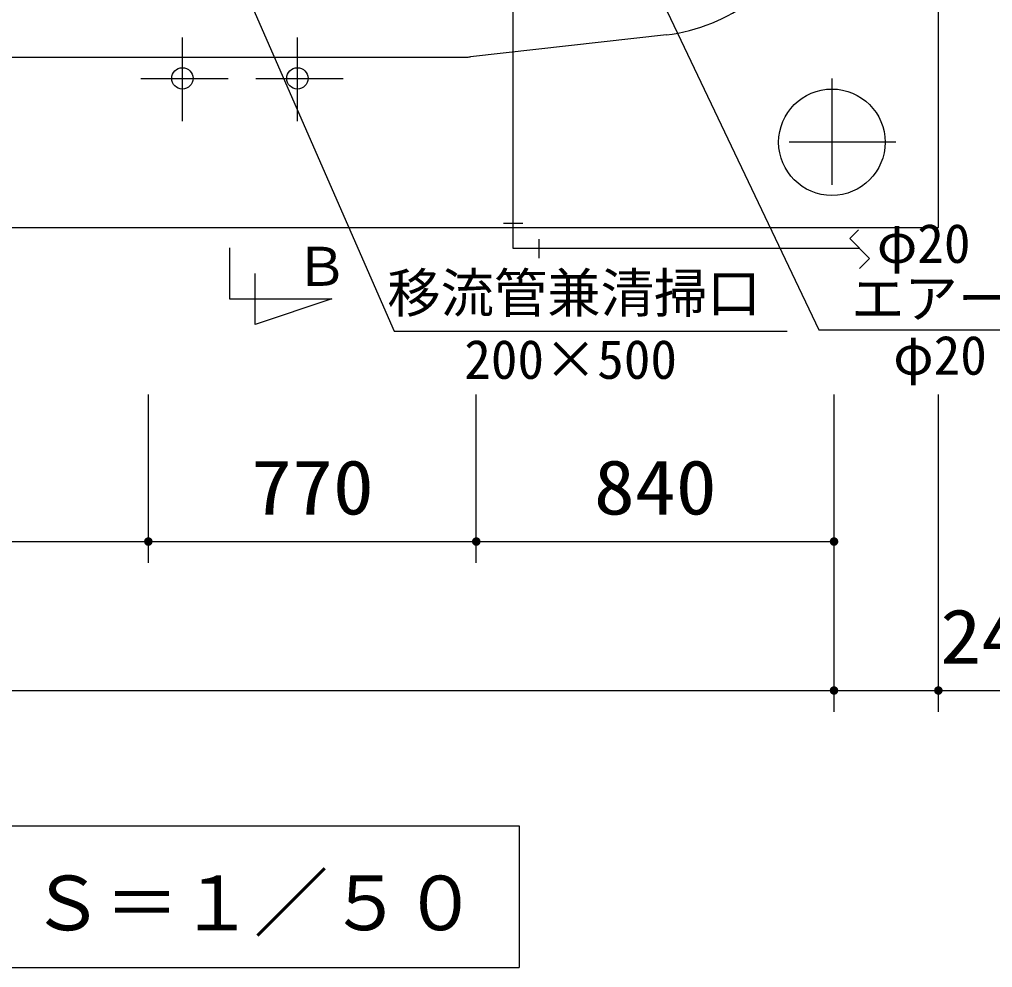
# Model space of a CAD drawing. Units: millimetres, scale not verified. Extents: x -14850 to 14850, y -10500 to 10500.
# Drawn here: x -7680 to -5395, y -2632 to -405 of the extents above; entities that cross this region are included whole.
import ezdxf
from ezdxf.enums import TextEntityAlignment as Align

# ---------------------------------------------------------------- set-up
doc = ezdxf.new("R2010")
doc.units = ezdxf.units.MM
doc.header["$LTSCALE"] = 50
doc.linetypes.add('CHAIN1', pattern=[8, 5, -1, 1, -1])
for name, color, linetype, lineweight in [('0-0_製作', 5, 'Continuous', 25), ('0-1_躯体', 3, 'Continuous', 25), ('0-5_文字', 5, 'Continuous', 25), ('0-6_07', 5, 'Continuous', 25)]:
    doc.layers.add(name, color=color, linetype=linetype, lineweight=lineweight)
doc.styles.add('ＭＳ ゴシック', font='')
doc.styles.get('ＭＳ ゴシック').set_extended_font_data('MS Gothic')

msp = doc.modelspace()

# ---------------------------------------------------------------- linework, layer by layer
at = {"layer": '0-0_製作', "color": 2}
for p, q in [((-7377.04, -1681.52), (-7377.04, -1286.39)), ((-6607.04, -1681.52), (-6607.04, -1286.39)), ((-5767.04, -2031.52), (-5767.04, -1286.39)), ((-5522.04, -2031.52), (-5522.04, -1286.39)), ((-10077.04, -1631.52), (-7377.04, -1631.52)), ((-7377.04, -1631.52), (-6607.04, -1631.52)), ((-6607.04, -1631.52), (-5767.04, -1631.52)), ((-10077.04, -1981.52), (-5767.04, -1981.52)), ((-5767.04, -1981.52), (-5522.04, -1981.52)), ((-5522.04, -1981.52), (-5161.66, -1981.52))]:
    msp.add_line(p, q, dxfattribs=at)
at = {"layer": '0-0_製作'}
for points in [[(-7379.53, -1621.84), (-7377.04, -1631.52), (-7380.72, -1622.22)], [(-7378.29, -1621.6), (-7377.04, -1631.52), (-7379.53, -1621.84)], [(-7378.29, -1621.6), (-7377.04, -1621.52), (-7377.04, -1631.52)], [(-7377.04, -1621.52), (-7367.04, -1631.52), (-7377.04, -1631.52)], [(-7376.41, -1621.54), (-7367.04, -1631.52), (-7377.04, -1621.52)], [(-7375.17, -1621.7), (-7367.04, -1631.52), (-7376.41, -1621.54)], [(-7373.95, -1622.01), (-7367.04, -1631.52), (-7375.17, -1621.7)], [(-7372.78, -1622.47), (-7367.04, -1631.52), (-7373.95, -1622.01)], [(-6609.53, -1621.84), (-6607.04, -1631.52), (-6610.72, -1622.22)], [(-6608.29, -1621.6), (-6607.04, -1631.52), (-6609.53, -1621.84)], [(-6608.29, -1621.6), (-6607.04, -1621.52), (-6607.04, -1631.52)], [(-6607.04, -1621.52), (-6597.04, -1631.52), (-6607.04, -1631.52)], [(-6606.41, -1621.54), (-6597.04, -1631.52), (-6607.04, -1621.52)], [(-6605.17, -1621.7), (-6597.04, -1631.52), (-6606.41, -1621.54)], [(-6603.95, -1622.01), (-6597.04, -1631.52), (-6605.17, -1621.7)], [(-6602.78, -1622.47), (-6597.04, -1631.52), (-6603.95, -1622.01)], [(-5769.53, -1621.84), (-5767.04, -1631.52), (-5770.72, -1622.22)], [(-5769.53, -1621.84), (-5767.04, -1621.52), (-5767.04, -1631.52)], [(-5768.29, -1621.6), (-5767.04, -1621.52), (-5769.53, -1621.84)], [(-5767.04, -1621.52), (-5757.04, -1631.52), (-5767.04, -1631.52)], [(-5766.41, -1621.54), (-5757.04, -1631.52), (-5767.04, -1621.52)], [(-5765.17, -1621.7), (-5757.04, -1631.52), (-5766.41, -1621.54)], [(-5763.95, -1622.01), (-5757.04, -1631.52), (-5765.17, -1621.7)], [(-5762.78, -1622.47), (-5757.04, -1631.52), (-5763.95, -1622.01)], [(-7387.02, -1630.89), (-7377.04, -1631.52), (-7387.04, -1631.52)], [(-7387.04, -1631.52), (-7386.34, -1635.2), (-7386.96, -1632.78)], [(-7387.04, -1631.52), (-7385.8, -1636.34), (-7386.34, -1635.2)], [(-7377.04, -1631.52), (-7385.8, -1636.34), (-7387.04, -1631.52)], [(-7386.86, -1629.65), (-7377.04, -1631.52), (-7387.02, -1630.89)], [(-7386.96, -1632.78), (-7386.34, -1635.2), (-7386.73, -1634.01)], [(-7386.55, -1628.43), (-7377.04, -1631.52), (-7386.86, -1629.65)], [(-7386.09, -1627.26), (-7377.04, -1631.52), (-7386.55, -1628.43)], [(-7385.48, -1626.16), (-7377.04, -1631.52), (-7386.09, -1627.26)], [(-7377.04, -1631.52), (-7385.13, -1637.4), (-7385.8, -1636.34)], [(-7384.75, -1625.15), (-7377.04, -1631.52), (-7385.48, -1626.16)], [(-7377.04, -1631.52), (-7384.33, -1638.37), (-7385.13, -1637.4)], [(-7383.89, -1624.23), (-7377.04, -1631.52), (-7384.75, -1625.15)], [(-7377.04, -1631.52), (-7383.42, -1639.23), (-7384.33, -1638.37)], [(-7382.92, -1623.43), (-7377.04, -1631.52), (-7383.89, -1624.23)], [(-7377.04, -1631.52), (-7382.4, -1639.97), (-7383.42, -1639.23)], [(-7381.86, -1622.76), (-7377.04, -1631.52), (-7382.92, -1623.43)], [(-7377.04, -1631.52), (-7381.3, -1640.57), (-7382.4, -1639.97)], [(-7380.72, -1622.22), (-7377.04, -1631.52), (-7381.86, -1622.76)], [(-7377.04, -1631.52), (-7380.13, -1641.03), (-7381.3, -1640.57)], [(-7377.04, -1631.52), (-7378.92, -1641.35), (-7380.13, -1641.03)], [(-7377.04, -1631.52), (-7377.67, -1641.5), (-7378.92, -1641.35)], [(-7377.04, -1631.52), (-7377.04, -1641.52), (-7377.67, -1641.5)], [(-7377.04, -1631.52), (-7375.79, -1641.44), (-7377.04, -1641.52)], [(-7377.04, -1631.52), (-7374.55, -1641.21), (-7375.79, -1641.44)], [(-7367.04, -1631.52), (-7374.55, -1641.21), (-7377.04, -1631.52)], [(-7367.04, -1631.52), (-7373.36, -1640.82), (-7374.55, -1641.21)], [(-7367.04, -1631.52), (-7372.22, -1640.29), (-7373.36, -1640.82)], [(-7371.68, -1623.08), (-7367.04, -1631.52), (-7372.78, -1622.47)], [(-7367.04, -1631.52), (-7371.16, -1639.61), (-7372.22, -1640.29)], [(-7370.67, -1623.82), (-7367.04, -1631.52), (-7371.68, -1623.08)], [(-7367.04, -1631.52), (-7370.2, -1638.81), (-7371.16, -1639.61)], [(-7369.75, -1624.68), (-7367.04, -1631.52), (-7370.67, -1623.82)], [(-7367.04, -1631.52), (-7369.34, -1637.9), (-7370.2, -1638.81)], [(-7368.95, -1625.64), (-7367.04, -1631.52), (-7369.75, -1624.68)], [(-7367.04, -1631.52), (-7368.6, -1636.88), (-7369.34, -1637.9)], [(-7368.28, -1626.7), (-7367.04, -1631.52), (-7368.95, -1625.64)], [(-7367.04, -1631.52), (-7367.99, -1635.78), (-7368.6, -1636.88)], [(-7367.74, -1627.84), (-7367.04, -1631.52), (-7368.28, -1626.7)], [(-7367.04, -1631.52), (-7367.53, -1634.61), (-7367.99, -1635.78)], [(-7367.74, -1627.84), (-7367.12, -1630.27), (-7367.04, -1631.52)], [(-7367.36, -1629.04), (-7367.12, -1630.27), (-7367.74, -1627.84)], [(-7367.04, -1631.52), (-7367.22, -1633.4), (-7367.53, -1634.61)], [(-7367.04, -1631.52), (-7367.06, -1632.15), (-7367.22, -1633.4)], [(-6617.02, -1630.89), (-6607.04, -1631.52), (-6617.04, -1631.52)], [(-6617.04, -1631.52), (-6616.34, -1635.2), (-6616.96, -1632.78)], [(-6617.04, -1631.52), (-6615.8, -1636.34), (-6616.34, -1635.2)], [(-6607.04, -1631.52), (-6615.8, -1636.34), (-6617.04, -1631.52)], [(-6616.86, -1629.65), (-6607.04, -1631.52), (-6617.02, -1630.89)], [(-6616.96, -1632.78), (-6616.34, -1635.2), (-6616.73, -1634.01)], [(-6616.55, -1628.43), (-6607.04, -1631.52), (-6616.86, -1629.65)], [(-6616.09, -1627.26), (-6607.04, -1631.52), (-6616.55, -1628.43)], [(-6615.48, -1626.16), (-6607.04, -1631.52), (-6616.09, -1627.26)], [(-6607.04, -1631.52), (-6615.13, -1637.4), (-6615.8, -1636.34)], [(-6614.75, -1625.15), (-6607.04, -1631.52), (-6615.48, -1626.16)], [(-6607.04, -1631.52), (-6614.33, -1638.37), (-6615.13, -1637.4)], [(-6613.89, -1624.23), (-6607.04, -1631.52), (-6614.75, -1625.15)], [(-6607.04, -1631.52), (-6613.41, -1639.23), (-6614.33, -1638.37)], [(-6612.92, -1623.43), (-6607.04, -1631.52), (-6613.89, -1624.23)], [(-6607.04, -1631.52), (-6612.4, -1639.97), (-6613.41, -1639.23)], [(-6611.86, -1622.76), (-6607.04, -1631.52), (-6612.92, -1623.43)], [(-6607.04, -1631.52), (-6611.3, -1640.57), (-6612.4, -1639.97)], [(-6610.72, -1622.22), (-6607.04, -1631.52), (-6611.86, -1622.76)], [(-6607.04, -1631.52), (-6610.13, -1641.03), (-6611.3, -1640.57)], [(-6607.04, -1631.52), (-6608.91, -1641.35), (-6610.13, -1641.03)], [(-6607.04, -1631.52), (-6607.67, -1641.5), (-6608.91, -1641.35)], [(-6607.04, -1631.52), (-6607.04, -1641.52), (-6607.67, -1641.5)], [(-6607.04, -1631.52), (-6605.79, -1641.44), (-6607.04, -1641.52)], [(-6607.04, -1631.52), (-6604.55, -1641.21), (-6605.79, -1641.44)], [(-6597.04, -1631.52), (-6604.55, -1641.21), (-6607.04, -1631.52)], [(-6597.04, -1631.52), (-6603.36, -1640.82), (-6604.55, -1641.21)], [(-6597.04, -1631.52), (-6602.22, -1640.29), (-6603.36, -1640.82)], [(-6601.68, -1623.08), (-6597.04, -1631.52), (-6602.78, -1622.47)], [(-6597.04, -1631.52), (-6601.16, -1639.61), (-6602.22, -1640.29)], [(-6600.67, -1623.82), (-6597.04, -1631.52), (-6601.68, -1623.08)], [(-6597.04, -1631.52), (-6600.2, -1638.81), (-6601.16, -1639.61)], [(-6599.75, -1624.68), (-6597.04, -1631.52), (-6600.67, -1623.82)], [(-6597.04, -1631.52), (-6599.34, -1637.9), (-6600.2, -1638.81)], [(-6598.95, -1625.64), (-6597.04, -1631.52), (-6599.75, -1624.68)], [(-6597.04, -1631.52), (-6598.6, -1636.88), (-6599.34, -1637.9)], [(-6598.28, -1626.7), (-6597.04, -1631.52), (-6598.95, -1625.64)], [(-6597.04, -1631.52), (-6597.99, -1635.78), (-6598.6, -1636.88)], [(-6597.74, -1627.84), (-6597.04, -1631.52), (-6598.28, -1626.7)], [(-6597.04, -1631.52), (-6597.53, -1634.61), (-6597.99, -1635.78)], [(-6597.74, -1627.84), (-6597.12, -1630.27), (-6597.04, -1631.52)], [(-6597.35, -1629.04), (-6597.12, -1630.27), (-6597.74, -1627.84)], [(-6597.04, -1631.52), (-6597.22, -1633.4), (-6597.53, -1634.61)], [(-6597.04, -1631.52), (-6597.06, -1632.15), (-6597.22, -1633.4)], [(-5777.02, -1630.89), (-5767.04, -1631.52), (-5777.04, -1631.52)], [(-5777.04, -1631.52), (-5775.8, -1636.34), (-5776.96, -1632.78)], [(-5777.04, -1631.52), (-5775.13, -1637.4), (-5775.8, -1636.34)], [(-5767.04, -1631.52), (-5775.13, -1637.4), (-5777.04, -1631.52)], [(-5776.86, -1629.65), (-5767.04, -1631.52), (-5777.02, -1630.89)], [(-5776.96, -1632.78), (-5776.34, -1635.2), (-5776.73, -1634.01)], [(-5776.96, -1632.78), (-5775.8, -1636.34), (-5776.34, -1635.2)], [(-5776.55, -1628.43), (-5767.04, -1631.52), (-5776.86, -1629.65)], [(-5776.09, -1627.26), (-5767.04, -1631.52), (-5776.55, -1628.43)], [(-5775.48, -1626.16), (-5767.04, -1631.52), (-5776.09, -1627.26)], [(-5774.75, -1625.15), (-5767.04, -1631.52), (-5775.48, -1626.16)], [(-5767.04, -1631.52), (-5774.33, -1638.37), (-5775.13, -1637.4)], [(-5773.89, -1624.23), (-5767.04, -1631.52), (-5774.75, -1625.15)], [(-5767.04, -1631.52), (-5773.42, -1639.23), (-5774.33, -1638.37)], [(-5772.92, -1623.43), (-5767.04, -1631.52), (-5773.89, -1624.23)], [(-5767.04, -1631.52), (-5772.4, -1639.97), (-5773.42, -1639.23)], [(-5771.86, -1622.76), (-5767.04, -1631.52), (-5772.92, -1623.43)], [(-5767.04, -1631.52), (-5771.3, -1640.57), (-5772.4, -1639.97)], [(-5770.72, -1622.22), (-5767.04, -1631.52), (-5771.86, -1622.76)], [(-5767.04, -1631.52), (-5770.13, -1641.03), (-5771.3, -1640.57)], [(-5767.04, -1631.52), (-5768.91, -1641.35), (-5770.13, -1641.03)], [(-5767.04, -1631.52), (-5767.67, -1641.5), (-5768.91, -1641.35)], [(-5767.04, -1631.52), (-5767.04, -1641.52), (-5767.67, -1641.5)], [(-5767.04, -1631.52), (-5765.79, -1641.44), (-5767.04, -1641.52)], [(-5767.04, -1631.52), (-5764.55, -1641.21), (-5765.79, -1641.44)], [(-5767.04, -1631.52), (-5763.36, -1640.82), (-5764.55, -1641.21)], [(-5757.04, -1631.52), (-5763.36, -1640.82), (-5767.04, -1631.52)], [(-5757.04, -1631.52), (-5762.22, -1640.29), (-5763.36, -1640.82)], [(-5761.68, -1623.08), (-5757.04, -1631.52), (-5762.78, -1622.47)], [(-5757.04, -1631.52), (-5761.16, -1639.61), (-5762.22, -1640.29)], [(-5760.67, -1623.82), (-5757.04, -1631.52), (-5761.68, -1623.08)], [(-5757.04, -1631.52), (-5760.2, -1638.81), (-5761.16, -1639.61)], [(-5759.75, -1624.68), (-5757.04, -1631.52), (-5760.67, -1623.82)], [(-5757.04, -1631.52), (-5759.34, -1637.9), (-5760.2, -1638.81)], [(-5758.95, -1625.64), (-5757.04, -1631.52), (-5759.75, -1624.68)], [(-5757.04, -1631.52), (-5758.6, -1636.88), (-5759.34, -1637.9)], [(-5758.28, -1626.7), (-5757.04, -1631.52), (-5758.95, -1625.64)], [(-5757.04, -1631.52), (-5757.99, -1635.78), (-5758.6, -1636.88)], [(-5758.28, -1626.7), (-5757.12, -1630.27), (-5757.04, -1631.52)], [(-5757.74, -1627.84), (-5757.12, -1630.27), (-5758.28, -1626.7)], [(-5757.04, -1631.52), (-5757.53, -1634.61), (-5757.99, -1635.78)], [(-5757.74, -1627.84), (-5757.36, -1629.04), (-5757.12, -1630.27)], [(-5757.04, -1631.52), (-5757.22, -1633.4), (-5757.53, -1634.61)], [(-5757.04, -1631.52), (-5757.06, -1632.15), (-5757.22, -1633.4)], [(-5777.02, -1980.89), (-5767.04, -1981.52), (-5777.04, -1981.52)], [(-5777.04, -1981.52), (-5775.13, -1987.4), (-5776.96, -1982.78)], [(-5777.04, -1981.52), (-5774.33, -1988.37), (-5775.13, -1987.4)], [(-5767.04, -1981.52), (-5774.33, -1988.37), (-5777.04, -1981.52)], [(-5776.86, -1979.65), (-5767.04, -1981.52), (-5777.02, -1980.89)], [(-5776.96, -1982.78), (-5775.8, -1986.34), (-5776.73, -1984.01)], [(-5776.96, -1982.78), (-5775.13, -1987.4), (-5775.8, -1986.34)], [(-5776.55, -1978.43), (-5767.04, -1981.52), (-5776.86, -1979.65)], [(-5776.73, -1984.01), (-5775.8, -1986.34), (-5776.34, -1985.2)], [(-5776.09, -1977.26), (-5767.04, -1981.52), (-5776.55, -1978.43)], [(-5775.48, -1976.16), (-5767.04, -1981.52), (-5776.09, -1977.26)], [(-5774.75, -1975.15), (-5767.04, -1981.52), (-5775.48, -1976.16)], [(-5773.89, -1974.23), (-5767.04, -1981.52), (-5774.75, -1975.15)], [(-5767.04, -1981.52), (-5773.42, -1989.23), (-5774.33, -1988.37)], [(-5772.92, -1973.43), (-5767.04, -1981.52), (-5773.89, -1974.23)], [(-5767.04, -1981.52), (-5772.4, -1989.97), (-5773.42, -1989.23)], [(-5771.86, -1972.76), (-5767.04, -1981.52), (-5772.92, -1973.43)], [(-5767.04, -1981.52), (-5771.3, -1990.57), (-5772.4, -1989.97)], [(-5770.72, -1972.22), (-5767.04, -1981.52), (-5771.86, -1972.76)], [(-5767.04, -1981.52), (-5770.13, -1991.03), (-5771.3, -1990.57)], [(-5769.53, -1971.84), (-5767.04, -1981.52), (-5770.72, -1972.22)], [(-5767.04, -1981.52), (-5768.91, -1991.35), (-5770.13, -1991.03)], [(-5769.53, -1971.84), (-5767.04, -1971.52), (-5767.04, -1981.52)], [(-5768.29, -1971.6), (-5767.04, -1971.52), (-5769.53, -1971.84)], [(-5767.04, -1981.52), (-5767.67, -1991.5), (-5768.91, -1991.35)], [(-5767.04, -1981.52), (-5767.04, -1991.52), (-5767.67, -1991.5)], [(-5767.04, -1971.52), (-5757.04, -1981.52), (-5767.04, -1981.52)], [(-5766.41, -1971.54), (-5757.04, -1981.52), (-5767.04, -1971.52)], [(-5767.04, -1981.52), (-5765.79, -1991.44), (-5767.04, -1991.52)], [(-5767.04, -1981.52), (-5764.55, -1991.21), (-5765.79, -1991.44)], [(-5767.04, -1981.52), (-5763.36, -1990.82), (-5764.55, -1991.21)], [(-5757.04, -1981.52), (-5763.36, -1990.82), (-5767.04, -1981.52)], [(-5765.17, -1971.7), (-5757.04, -1981.52), (-5766.41, -1971.54)], [(-5763.95, -1972.01), (-5757.04, -1981.52), (-5765.17, -1971.7)], [(-5762.78, -1972.47), (-5757.04, -1981.52), (-5763.95, -1972.01)], [(-5757.04, -1981.52), (-5762.22, -1990.29), (-5763.36, -1990.82)], [(-5761.68, -1973.08), (-5757.04, -1981.52), (-5762.78, -1972.47)], [(-5757.04, -1981.52), (-5761.16, -1989.61), (-5762.22, -1990.29)], [(-5760.67, -1973.82), (-5757.04, -1981.52), (-5761.68, -1973.08)], [(-5757.04, -1981.52), (-5760.2, -1988.81), (-5761.16, -1989.61)], [(-5759.75, -1974.68), (-5757.04, -1981.52), (-5760.67, -1973.82)], [(-5757.04, -1981.52), (-5759.34, -1987.9), (-5760.2, -1988.81)], [(-5758.95, -1975.64), (-5757.04, -1981.52), (-5759.75, -1974.68)], [(-5757.04, -1981.52), (-5758.6, -1986.88), (-5759.34, -1987.9)], [(-5758.95, -1975.64), (-5757.12, -1980.27), (-5757.04, -1981.52)], [(-5758.28, -1976.7), (-5757.12, -1980.27), (-5758.95, -1975.64)], [(-5757.04, -1981.52), (-5757.99, -1985.78), (-5758.6, -1986.88)], [(-5758.28, -1976.7), (-5757.36, -1979.04), (-5757.12, -1980.27)], [(-5757.74, -1977.84), (-5757.36, -1979.04), (-5758.28, -1976.7)], [(-5757.04, -1981.52), (-5757.53, -1984.61), (-5757.99, -1985.78)], [(-5757.04, -1981.52), (-5757.22, -1983.4), (-5757.53, -1984.61)], [(-5757.04, -1981.52), (-5757.06, -1982.15), (-5757.22, -1983.4)], [(-5532.02, -1980.89), (-5522.04, -1981.52), (-5532.04, -1981.52)], [(-5532.04, -1981.52), (-5530.13, -1987.4), (-5531.96, -1982.78)], [(-5532.04, -1981.52), (-5529.33, -1988.37), (-5530.13, -1987.4)], [(-5522.04, -1981.52), (-5529.33, -1988.37), (-5532.04, -1981.52)], [(-5531.86, -1979.65), (-5522.04, -1981.52), (-5532.02, -1980.89)], [(-5531.96, -1982.78), (-5530.8, -1986.34), (-5531.73, -1984.01)], [(-5531.96, -1982.78), (-5530.13, -1987.4), (-5530.8, -1986.34)], [(-5531.55, -1978.43), (-5522.04, -1981.52), (-5531.86, -1979.65)], [(-5531.73, -1984.01), (-5530.8, -1986.34), (-5531.34, -1985.2)], [(-5531.09, -1977.26), (-5522.04, -1981.52), (-5531.55, -1978.43)], [(-5530.48, -1976.16), (-5522.04, -1981.52), (-5531.09, -1977.26)], [(-5529.75, -1975.15), (-5522.04, -1981.52), (-5530.48, -1976.16)], [(-5528.89, -1974.23), (-5522.04, -1981.52), (-5529.75, -1975.15)], [(-5522.04, -1981.52), (-5528.41, -1989.23), (-5529.33, -1988.37)], [(-5527.92, -1973.43), (-5522.04, -1981.52), (-5528.89, -1974.23)], [(-5522.04, -1981.52), (-5527.4, -1989.97), (-5528.41, -1989.23)], [(-5526.86, -1972.76), (-5522.04, -1981.52), (-5527.92, -1973.43)], [(-5522.04, -1981.52), (-5526.3, -1990.57), (-5527.4, -1989.97)], [(-5525.72, -1972.22), (-5522.04, -1981.52), (-5526.86, -1972.76)], [(-5522.04, -1981.52), (-5525.13, -1991.03), (-5526.3, -1990.57)], [(-5524.53, -1971.84), (-5522.04, -1981.52), (-5525.72, -1972.22)], [(-5522.04, -1981.52), (-5523.91, -1991.35), (-5525.13, -1991.03)], [(-5524.53, -1971.84), (-5522.04, -1971.52), (-5522.04, -1981.52)], [(-5523.29, -1971.6), (-5522.04, -1971.52), (-5524.53, -1971.84)], [(-5522.04, -1981.52), (-5522.67, -1991.5), (-5523.91, -1991.35)], [(-5522.04, -1981.52), (-5522.04, -1991.52), (-5522.67, -1991.5)], [(-5522.04, -1971.52), (-5512.04, -1981.52), (-5522.04, -1981.52)], [(-5521.41, -1971.54), (-5512.04, -1981.52), (-5522.04, -1971.52)], [(-5522.04, -1981.52), (-5520.79, -1991.44), (-5522.04, -1991.52)], [(-5522.04, -1981.52), (-5519.55, -1991.21), (-5520.79, -1991.44)], [(-5522.04, -1981.52), (-5518.36, -1990.82), (-5519.55, -1991.21)], [(-5512.04, -1981.52), (-5518.36, -1990.82), (-5522.04, -1981.52)], [(-5520.17, -1971.7), (-5512.04, -1981.52), (-5521.41, -1971.54)], [(-5518.95, -1972.01), (-5512.04, -1981.52), (-5520.17, -1971.7)], [(-5517.78, -1972.47), (-5512.04, -1981.52), (-5518.95, -1972.01)], [(-5512.04, -1981.52), (-5517.22, -1990.29), (-5518.36, -1990.82)], [(-5516.68, -1973.08), (-5512.04, -1981.52), (-5517.78, -1972.47)], [(-5512.04, -1981.52), (-5516.16, -1989.61), (-5517.22, -1990.29)], [(-5515.67, -1973.82), (-5512.04, -1981.52), (-5516.68, -1973.08)], [(-5512.04, -1981.52), (-5515.2, -1988.81), (-5516.16, -1989.61)], [(-5514.75, -1974.68), (-5512.04, -1981.52), (-5515.67, -1973.82)], [(-5512.04, -1981.52), (-5514.34, -1987.9), (-5515.2, -1988.81)], [(-5513.95, -1975.64), (-5512.04, -1981.52), (-5514.75, -1974.68)], [(-5512.04, -1981.52), (-5513.6, -1986.88), (-5514.34, -1987.9)], [(-5513.95, -1975.64), (-5512.12, -1980.27), (-5512.04, -1981.52)], [(-5513.28, -1976.7), (-5512.12, -1980.27), (-5513.95, -1975.64)], [(-5512.04, -1981.52), (-5512.99, -1985.78), (-5513.6, -1986.88)], [(-5513.28, -1976.7), (-5512.35, -1979.04), (-5512.12, -1980.27)], [(-5512.74, -1977.84), (-5512.35, -1979.04), (-5513.28, -1976.7)], [(-5512.04, -1981.52), (-5512.53, -1984.61), (-5512.99, -1985.78)], [(-5512.04, -1981.52), (-5512.22, -1983.4), (-5512.53, -1984.61)], [(-5512.04, -1981.52), (-5512.06, -1982.15), (-5512.22, -1983.4)]]:
    msp.add_solid(points, dxfattribs=at)
at = {"layer": '0-1_躯体'}
for p, q in [((-7497.52, 460.66), (-6800.22, -1136.9)), ((-6496.69, 324.47), (-5802.83, -1134.14)), ((-6160.71, -440.81), (-6620.83, -492.7)), ((-9618.69, -493.33), (-6632.04, -493.33)), ((-7186.23, -941.59), (-7186.23, -1061.59)), ((-6800.22, -1136.9), (-5877.43, -1136.9)), ((-5802.83, -1134.14), (-5135.71, -1134.14)), ((-9173.14, -2299.12), (-6506.48, -2299.12)), ((-6506.48, -2299.12), (-6506.48, -2632.45)), ((-9173.14, -2632.45), (-6506.48, -2632.45))]:
    msp.add_line(p, q, dxfattribs=at)
at = {"layer": '0-1_躯体', "color": 2, "linetype": 'CHAIN1'}
for p, q in [((-5772.04, -543.33), (-5772.04, -843.33)), ((-5622.04, -693.33), (-5922.04, -693.33))]:
    msp.add_line(p, q, dxfattribs=at)
at = {"layer": '0-1_躯体', "color": 2}
msp.add_line((-10322.04, -893.33), (-5522.04, -893.33), dxfattribs=at)
at = {"layer": '0-1_躯体', "color": 7}
for p, q in [((-5730.16, -919.34), (-5709.65, -898.83)), ((-5683.36, -966.14), (-5730.16, -919.34)), ((-5707.44, -990.21), (-5683.36, -966.14))]:
    msp.add_line(p, q, dxfattribs=at)
at = {"layer": '0-1_躯体', "color": 2}
msp.add_lwpolyline([(-5522.04, -893.33), (-5522.04, 2306.67), (-10322.04, 2306.67)], dxfattribs=at)
at = {"layer": '0-1_躯体'}
msp.add_lwpolyline([(-7186.23, -1061.59), (-6946.23, -1061.59), (-7126.23, -1121.59), (-7126.23, -1001.59)], dxfattribs=at)
at = {"layer": '0-1_躯体', "color": 2}
msp.add_circle((-5772.04, -693.33), 125, dxfattribs=at)
at = {"layer": '0-1_躯体'}
for centre, radius, start, end in [((-6205.54, -43.33), 400, 276.43425, 339.07516), ((-6632.04, -393.33), 100, 270, 276.43425)]:
    msp.add_arc(centre, radius, start, end, dxfattribs=at)
at = {"layer": '0-5_文字', "color": 7}
for p, q in [((-7297.04, -643.54), (-7297.04, -447.06)), ((-7027.04, -643.54), (-7027.04, -447.06)), ((-7394.37, -543.33), (-7189.22, -543.33)), ((-7124.37, -543.33), (-6919.22, -543.33))]:
    msp.add_line(p, q, dxfattribs=at)
for centre in [(-7297.04, -543.33), (-7027.04, -543.33)]:
    msp.add_circle(centre, 25, dxfattribs=at)
at = {"layer": '0-6_07', "color": 6}
for p, q in [((-6543.04, -883.33), (-6498.04, -883.33)), ((-6460.54, -920.83), (-6460.54, -965.83))]:
    msp.add_line(p, q, dxfattribs=at)
msp.add_lwpolyline([(-5706.16, -943.33), (-6520.54, -943.33), (-6520.54, 197.67)], dxfattribs=at)

# ---------------------------------------------------------------- texts
at = {"layer": '0-0_製作', "color": 4, "style": 'ＭＳ ゴシック', "width": 1.1}
for s, p in [('770', (-7135.79, -1606.52)), ('840', (-6330.79, -1606.52)), ('245', (-5517.5, -1956.95))]:
    msp.add_text(s, height=128.4, dxfattribs=at).set_placement(p, align=Align.BOTTOM_LEFT)
at = {"layer": '0-1_躯体', "color": 4, "style": 'ＭＳ ゴシック'}
for s, height, p in [('φ20', 91.79, (-5666.39, -1004.37)), ('Ｂ', 91.79, (-7032.99, -1058.37)), ('移流管兼清掃口', 91.79, (-6815.95, -1120.94)), ('\u3000エアー口\u3000', 91.79, (-5852.04, -1133.57)), ('200×500', 91.79, (-6635.23, -1276.81)), ('\u3000φ20', 91.79, (-5753.25, -1267.08)), ('Ｓ＝１／５０', 128.4, (-7654.78, -2583.37))]:
    msp.add_text(s, height=height, dxfattribs=at).set_placement(p, align=Align.BOTTOM_LEFT)

doc.saveas('drawing.dxf')
